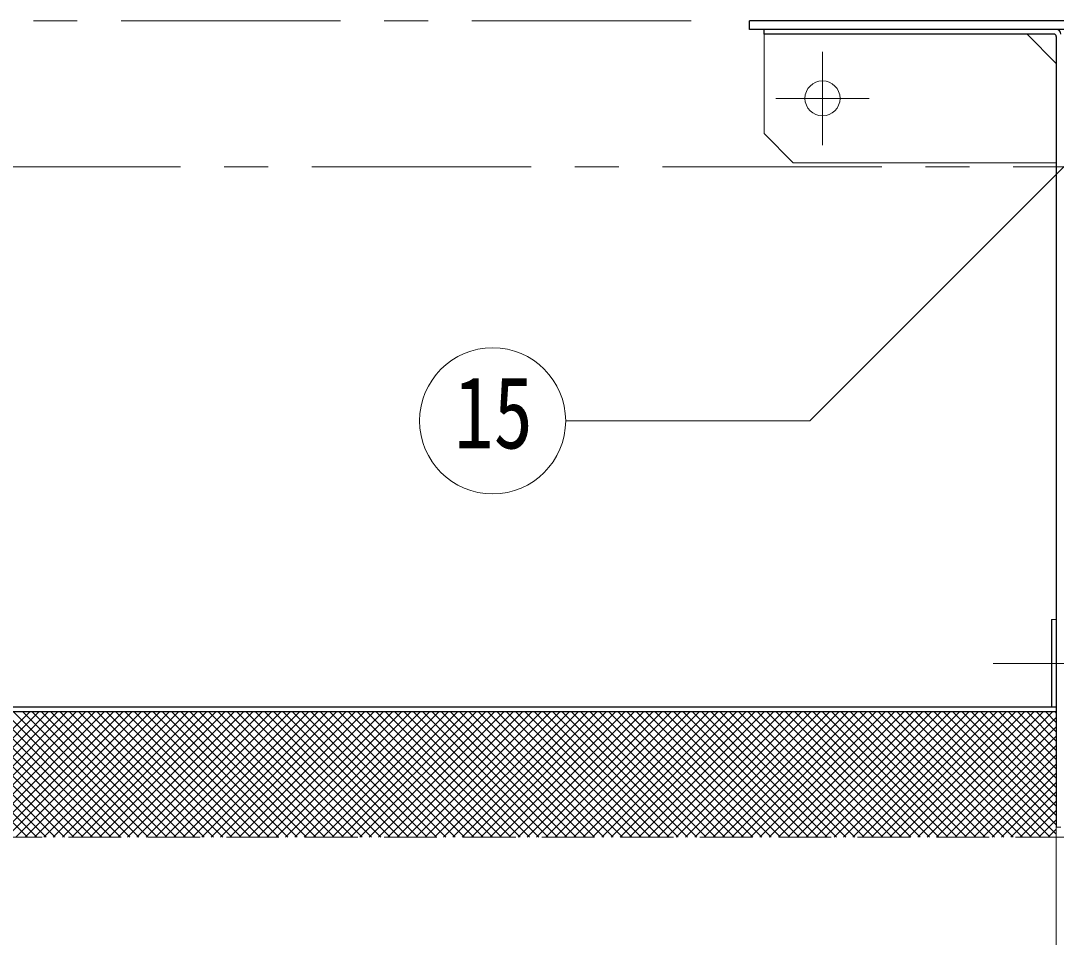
# Model space of a CAD drawing. Units: millimetres at full size, sheet at 1:15; details may follow other scales. Extents: x -3171 to 2904, y -2098 to 2117.
# Drawn here: x -2184.8 to -1830.4, y -674.2 to -360.4 of the extents above; entities that cross this region are included whole.
import ezdxf
from ezdxf.enums import TextEntityAlignment as Align

# ---------------------------------------------------------------- set-up
doc = ezdxf.new("R2010")
doc.units = ezdxf.units.MM
doc.header["$LTSCALE"] = 15
doc.linetypes.add('CHAIN1', pattern=[8, 5, -1, 1, -1])
doc.linetypes.add('DASHED1', pattern=[1.8, 1.2, -0.6])
doc.layers.add('0-0_ﾚｲﾔ1', color=4, linetype='Continuous', lineweight=9)
doc.styles.add('ＭＳ ゴシック', font='')
doc.styles.get('ＭＳ ゴシック').set_extended_font_data('MS Gothic')

msp = doc.modelspace()

# ---------------------------------------------------------------- linework, layer by layer
at = {"layer": '0-0_ﾚｲﾔ1', "linetype": 'CHAIN1'}
for p, q in [((-1955.38, -360.45), (-2895.38, -360.45)), ((-1910.38, -403.05), (-1910.38, -371.05)), ((-1894.38, -387.05), (-1926.38, -387.05)), ((-1530.13, -410.45), (-2765.38, -410.45)), ((-1808.78, -580.45), (-1851.98, -580.45))]:
    msp.add_line(p, q, dxfattribs=at)
at = {"layer": '0-0_ﾚｲﾔ1', "color": 5, "lineweight": 25}
for p, q in [((-1935.38, -363.45), (-1935.38, -360.45)), ((-1778.38, -360.45), (-1935.38, -360.45)), ((-1779.88, -363.45), (-1935.38, -363.45)), ((-1930.38, -365.05), (-1930.38, -363.45)), ((-1831.18, -365.05), (-1930.38, -365.05)), ((-1830.38, -365.85), (-1830.38, -636.45)), ((-1831.98, -565.45), (-1831.98, -595.45)), ((-1830.38, -595.45), (-2430.38, -595.45)), ((-1830.38, -597.05), (-2428.78, -597.05))]:
    msp.add_line(p, q, dxfattribs=at)
at = {"layer": '0-0_ﾚｲﾔ1', "color": 7, "lineweight": 18}
for p, q in [((-1930.38, -365.05), (-1930.38, -399.05)), ((-1840.38, -365.05), (-1830.38, -375.05)), ((-1786.18, -368.83), (-1914.76, -497.41)), ((-1930.38, -399.05), (-1920.38, -409.05)), ((-1920.38, -409.05), (-1830.38, -409.05)), ((-1914.76, -497.41), (-1998.27, -497.41)), ((-1830.38, -565.45), (-1831.98, -565.45)), ((-1828.78, -636.45), (-1830.38, -636.45)), ((-1830.38, -636.45), (-1830.38, -784.45))]:
    msp.add_line(p, q, dxfattribs=at)
at = {"layer": '0-0_ﾚｲﾔ1'}
for p, q in [((-2225.36, -597.05), (-2182.46, -639.95)), ((-2224.58, -639.95), (-2181.68, -597.05)), ((-2222.18, -597.05), (-2179.28, -639.95)), ((-2221.4, -639.95), (-2178.5, -597.05)), ((-2219, -597.05), (-2176.1, -639.95)), ((-2218.22, -639.95), (-2175.32, -597.05)), ((-2215.82, -597.05), (-2172.92, -639.95)), ((-2215.03, -639.95), (-2172.13, -597.05)), ((-2212.63, -597.05), (-2169.73, -639.95)), ((-2211.85, -639.95), (-2168.95, -597.05)), ((-2209.45, -597.05), (-2166.55, -639.95)), ((-2208.67, -639.95), (-2165.77, -597.05)), ((-2206.27, -597.05), (-2163.37, -639.95)), ((-2205.49, -639.95), (-2162.59, -597.05)), ((-2203.09, -597.05), (-2160.19, -639.95)), ((-2202.31, -639.95), (-2159.41, -597.05)), ((-2199.91, -597.05), (-2157.01, -639.95)), ((-2199.12, -639.95), (-2156.22, -597.05)), ((-2196.72, -597.05), (-2153.82, -639.95)), ((-2195.94, -639.95), (-2153.04, -597.05)), ((-2193.54, -597.05), (-2150.64, -639.95)), ((-2192.76, -639.95), (-2149.86, -597.05)), ((-2190.36, -597.05), (-2147.46, -639.95)), ((-2189.58, -639.95), (-2146.68, -597.05)), ((-2187.18, -597.05), (-2144.28, -639.95)), ((-2186.4, -639.95), (-2143.5, -597.05)), ((-2184, -597.05), (-2141.1, -639.95)), ((-2183.22, -639.95), (-2140.32, -597.05)), ((-2180.81, -597.05), (-2137.91, -639.95)), ((-2180.03, -639.95), (-2137.13, -597.05)), ((-2177.63, -597.05), (-2134.73, -639.95)), ((-2176.85, -639.95), (-2133.95, -597.05)), ((-2174.45, -597.05), (-2131.55, -639.95)), ((-2173.67, -639.95), (-2130.77, -597.05)), ((-2171.27, -597.05), (-2128.37, -639.95)), ((-2170.49, -639.95), (-2127.59, -597.05)), ((-2168.09, -597.05), (-2125.19, -639.95)), ((-2167.31, -639.95), (-2124.41, -597.05)), ((-2164.9, -597.05), (-2122, -639.95)), ((-2164.12, -639.95), (-2121.22, -597.05)), ((-2161.72, -597.05), (-2118.82, -639.95)), ((-2160.94, -639.95), (-2118.04, -597.05)), ((-2158.54, -597.05), (-2115.64, -639.95)), ((-2157.76, -639.95), (-2114.86, -597.05)), ((-2155.36, -597.05), (-2112.46, -639.95)), ((-2154.58, -639.95), (-2111.68, -597.05)), ((-2152.18, -597.05), (-2109.28, -639.95)), ((-2151.4, -639.95), (-2108.5, -597.05)), ((-2148.99, -597.05), (-2106.09, -639.95)), ((-2148.21, -639.95), (-2105.31, -597.05)), ((-2145.81, -597.05), (-2102.91, -639.95)), ((-2145.03, -639.95), (-2102.13, -597.05)), ((-2142.63, -597.05), (-2099.73, -639.95)), ((-2141.85, -639.95), (-2098.95, -597.05)), ((-2139.45, -597.05), (-2096.55, -639.95)), ((-2138.67, -639.95), (-2095.77, -597.05)), ((-2136.27, -597.05), (-2093.37, -639.95)), ((-2135.49, -639.95), (-2092.59, -597.05)), ((-2133.08, -597.05), (-2090.18, -639.95)), ((-2132.3, -639.95), (-2089.4, -597.05)), ((-2129.9, -597.05), (-2087, -639.95)), ((-2129.12, -639.95), (-2086.22, -597.05)), ((-2126.72, -597.05), (-2083.82, -639.95)), ((-2125.94, -639.95), (-2083.04, -597.05)), ((-2123.54, -597.05), (-2080.64, -639.95)), ((-2122.76, -639.95), (-2079.86, -597.05)), ((-2120.36, -597.05), (-2077.46, -639.95)), ((-2119.58, -639.95), (-2076.68, -597.05)), ((-2117.17, -597.05), (-2074.27, -639.95)), ((-2116.39, -639.95), (-2073.49, -597.05)), ((-2113.99, -597.05), (-2071.09, -639.95)), ((-2113.21, -639.95), (-2070.31, -597.05)), ((-2110.81, -597.05), (-2067.91, -639.95)), ((-2110.03, -639.95), (-2067.13, -597.05)), ((-2107.63, -597.05), (-2064.73, -639.95)), ((-2106.85, -639.95), (-2063.95, -597.05)), ((-2104.45, -597.05), (-2061.55, -639.95)), ((-2103.67, -639.95), (-2060.77, -597.05)), ((-2101.26, -597.05), (-2058.36, -639.95)), ((-2100.48, -639.95), (-2057.58, -597.05)), ((-2098.08, -597.05), (-2055.18, -639.95)), ((-2097.3, -639.95), (-2054.4, -597.05)), ((-2094.9, -597.05), (-2052, -639.95)), ((-2094.12, -639.95), (-2051.22, -597.05)), ((-2091.72, -597.05), (-2048.82, -639.95)), ((-2090.94, -639.95), (-2048.04, -597.05)), ((-2088.54, -597.05), (-2045.64, -639.95)), ((-2087.76, -639.95), (-2044.86, -597.05)), ((-2085.36, -597.05), (-2042.46, -639.95)), ((-2084.57, -639.95), (-2041.67, -597.05)), ((-2082.17, -597.05), (-2039.27, -639.95)), ((-2081.39, -639.95), (-2038.49, -597.05)), ((-2078.99, -597.05), (-2036.09, -639.95)), ((-2078.21, -639.95), (-2035.31, -597.05)), ((-2075.81, -597.05), (-2032.91, -639.95)), ((-2075.03, -639.95), (-2032.13, -597.05)), ((-2072.63, -597.05), (-2029.73, -639.95)), ((-2071.85, -639.95), (-2028.95, -597.05)), ((-2069.45, -597.05), (-2026.55, -639.95)), ((-2068.66, -639.95), (-2025.76, -597.05)), ((-2066.26, -597.05), (-2023.36, -639.95)), ((-2065.48, -639.95), (-2022.58, -597.05)), ((-2063.08, -597.05), (-2020.18, -639.95)), ((-2062.3, -639.95), (-2019.4, -597.05)), ((-2059.9, -597.05), (-2017, -639.95)), ((-2059.12, -639.95), (-2016.22, -597.05)), ((-2056.72, -597.05), (-2013.82, -639.95)), ((-2055.94, -639.95), (-2013.04, -597.05)), ((-2053.54, -597.05), (-2010.64, -639.95)), ((-2052.75, -639.95), (-2009.85, -597.05)), ((-2050.35, -597.05), (-2007.45, -639.95)), ((-2049.57, -639.95), (-2006.67, -597.05)), ((-2047.17, -597.05), (-2004.27, -639.95)), ((-2046.39, -639.95), (-2003.49, -597.05)), ((-2043.99, -597.05), (-2001.09, -639.95)), ((-2043.21, -639.95), (-2000.31, -597.05)), ((-2040.81, -597.05), (-1997.91, -639.95)), ((-2040.03, -639.95), (-1997.13, -597.05)), ((-2037.63, -597.05), (-1994.73, -639.95)), ((-2036.84, -639.95), (-1993.94, -597.05)), ((-2034.44, -597.05), (-1991.54, -639.95)), ((-2033.66, -639.95), (-1990.76, -597.05)), ((-2031.26, -597.05), (-1988.36, -639.95)), ((-2030.48, -639.95), (-1987.58, -597.05)), ((-2028.08, -597.05), (-1985.18, -639.95)), ((-2027.3, -639.95), (-1984.4, -597.05)), ((-2024.9, -597.05), (-1982, -639.95)), ((-2024.12, -639.95), (-1981.22, -597.05)), ((-2021.72, -597.05), (-1978.82, -639.95)), ((-2020.93, -639.95), (-1978.03, -597.05)), ((-2018.53, -597.05), (-1975.63, -639.95)), ((-2017.75, -639.95), (-1974.85, -597.05)), ((-2015.35, -597.05), (-1972.45, -639.95)), ((-2014.57, -639.95), (-1971.67, -597.05)), ((-2012.17, -597.05), (-1969.27, -639.95)), ((-2011.39, -639.95), (-1968.49, -597.05)), ((-2008.99, -597.05), (-1966.09, -639.95)), ((-2008.21, -639.95), (-1965.31, -597.05)), ((-2005.81, -597.05), (-1962.91, -639.95)), ((-2005.02, -639.95), (-1962.12, -597.05)), ((-2002.62, -597.05), (-1959.72, -639.95)), ((-2001.84, -639.95), (-1958.94, -597.05)), ((-1999.44, -597.05), (-1956.54, -639.95)), ((-1998.66, -639.95), (-1955.76, -597.05)), ((-1996.26, -597.05), (-1953.36, -639.95)), ((-1995.48, -639.95), (-1952.58, -597.05)), ((-1993.08, -597.05), (-1950.18, -639.95)), ((-1992.3, -639.95), (-1949.4, -597.05)), ((-1989.9, -597.05), (-1947, -639.95)), ((-1989.11, -639.95), (-1946.21, -597.05)), ((-1986.71, -597.05), (-1943.81, -639.95)), ((-1985.93, -639.95), (-1943.03, -597.05)), ((-1983.53, -597.05), (-1940.63, -639.95)), ((-1982.75, -639.95), (-1939.85, -597.05)), ((-1980.35, -597.05), (-1937.45, -639.95)), ((-1979.57, -639.95), (-1936.67, -597.05)), ((-1977.17, -597.05), (-1934.27, -639.95)), ((-1976.39, -639.95), (-1933.49, -597.05)), ((-1973.99, -597.05), (-1931.09, -639.95)), ((-1973.2, -639.95), (-1930.3, -597.05)), ((-1970.8, -597.05), (-1927.9, -639.95)), ((-1970.02, -639.95), (-1927.12, -597.05)), ((-1967.62, -597.05), (-1924.72, -639.95)), ((-1966.84, -639.95), (-1923.94, -597.05)), ((-1964.44, -597.05), (-1921.54, -639.95)), ((-1963.66, -639.95), (-1920.76, -597.05)), ((-1961.26, -597.05), (-1918.36, -639.95)), ((-1960.48, -639.95), (-1917.58, -597.05)), ((-1958.08, -597.05), (-1915.18, -639.95)), ((-1957.29, -639.95), (-1914.39, -597.05)), ((-1954.89, -597.05), (-1911.99, -639.95)), ((-1954.11, -639.95), (-1911.21, -597.05)), ((-1951.71, -597.05), (-1908.81, -639.95)), ((-1950.93, -639.95), (-1908.03, -597.05)), ((-1948.53, -597.05), (-1905.63, -639.95)), ((-1947.75, -639.95), (-1904.85, -597.05)), ((-1945.35, -597.05), (-1902.45, -639.95)), ((-1944.57, -639.95), (-1901.67, -597.05)), ((-1942.17, -597.05), (-1899.27, -639.95)), ((-1941.38, -639.95), (-1898.48, -597.05)), ((-1938.98, -597.05), (-1896.08, -639.95)), ((-1938.2, -639.95), (-1895.3, -597.05)), ((-1935.8, -597.05), (-1892.9, -639.95)), ((-1935.02, -639.95), (-1892.12, -597.05)), ((-1932.62, -597.05), (-1889.72, -639.95)), ((-1931.84, -639.95), (-1888.94, -597.05)), ((-1929.44, -597.05), (-1886.54, -639.95)), ((-1928.66, -639.95), (-1885.76, -597.05)), ((-1926.26, -597.05), (-1883.36, -639.95)), ((-1925.47, -639.95), (-1882.57, -597.05)), ((-1923.07, -597.05), (-1880.17, -639.95)), ((-1922.29, -639.95), (-1879.39, -597.05)), ((-1919.89, -597.05), (-1876.99, -639.95)), ((-1919.11, -639.95), (-1876.21, -597.05)), ((-1916.71, -597.05), (-1873.81, -639.95)), ((-1915.93, -639.95), (-1873.03, -597.05)), ((-1913.53, -597.05), (-1870.63, -639.95)), ((-1912.75, -639.95), (-1869.85, -597.05)), ((-1910.35, -597.05), (-1867.45, -639.95)), ((-1909.56, -639.95), (-1866.66, -597.05)), ((-1907.16, -597.05), (-1864.26, -639.95)), ((-1906.38, -639.95), (-1863.48, -597.05)), ((-1903.98, -597.05), (-1861.08, -639.95)), ((-1903.2, -639.95), (-1860.3, -597.05)), ((-1900.8, -597.05), (-1857.9, -639.95)), ((-1900.02, -639.95), (-1857.12, -597.05)), ((-1897.62, -597.05), (-1854.72, -639.95)), ((-1896.84, -639.95), (-1853.94, -597.05)), ((-1894.44, -597.05), (-1851.54, -639.95)), ((-1893.65, -639.95), (-1850.75, -597.05)), ((-1891.25, -597.05), (-1848.35, -639.95)), ((-1890.47, -639.95), (-1847.57, -597.05)), ((-1888.07, -597.05), (-1845.17, -639.95)), ((-1887.29, -639.95), (-1844.39, -597.05)), ((-1884.89, -597.05), (-1841.99, -639.95)), ((-1884.11, -639.95), (-1841.21, -597.05)), ((-1881.71, -597.05), (-1838.81, -639.95)), ((-1880.93, -639.95), (-1838.03, -597.05)), ((-1878.53, -597.05), (-1835.63, -639.95)), ((-1877.74, -639.95), (-1834.84, -597.05)), ((-1875.34, -597.05), (-1832.44, -639.95)), ((-1874.56, -639.95), (-1831.66, -597.05)), ((-1872.16, -597.05), (-1830.38, -638.83)), ((-1868.98, -597.05), (-1830.38, -635.65)), ((-1865.8, -597.05), (-1830.38, -632.47)), ((-1862.62, -597.05), (-1830.38, -629.29)), ((-1859.43, -597.05), (-1830.38, -626.11)), ((-1856.25, -597.05), (-1830.38, -622.92)), ((-1853.07, -597.05), (-1830.38, -619.74)), ((-1849.89, -597.05), (-1830.38, -616.56)), ((-1846.71, -597.05), (-1830.38, -613.38)), ((-1843.52, -597.05), (-1830.38, -610.2)), ((-1840.34, -597.05), (-1830.38, -607.01)), ((-1837.16, -597.05), (-1830.38, -603.83)), ((-1833.98, -597.05), (-1830.38, -600.65)), ((-1830.8, -597.05), (-1830.38, -597.47)), ((-1871.38, -639.95), (-1830.38, -598.96)), ((-1868.2, -639.95), (-1830.38, -602.14)), ((-1865.02, -639.95), (-1830.38, -605.32)), ((-1861.84, -639.95), (-1830.38, -608.5)), ((-1858.65, -639.95), (-1830.38, -611.68)), ((-1855.47, -639.95), (-1830.38, -614.87)), ((-1852.29, -639.95), (-1830.38, -618.05)), ((-1849.11, -639.95), (-1830.38, -621.23)), ((-1845.93, -639.95), (-1830.38, -624.41)), ((-1842.74, -639.95), (-1830.38, -627.59)), ((-1839.56, -639.95), (-1830.38, -630.78)), ((-1836.38, -639.95), (-1830.38, -633.96)), ((-1833.2, -639.95), (-1830.38, -637.14))]:
    msp.add_line(p, q, dxfattribs=at)
at = {"layer": '0-0_ﾚｲﾔ1', "linetype": 'DASHED1'}
msp.add_line((-1826.38, -639.95), (-2480.38, -639.95), dxfattribs=at)
at = {"layer": '0-0_ﾚｲﾔ1', "color": 7, "lineweight": 18}
for centre, radius in [((-1910.38, -387.05), 6), ((-2023.27, -497.41), 25)]:
    msp.add_circle(centre, radius, dxfattribs=at)
at = {"layer": '0-0_ﾚｲﾔ1', "color": 5, "lineweight": 25}
for centre, radius in [((-1830.38, -365.05), 1.6), ((-1831.18, -365.85), 0.8)]:
    msp.add_arc(centre, radius, 0, 90, dxfattribs=at)

# ---------------------------------------------------------------- texts
at = {"layer": '0-0_ﾚｲﾔ1', "color": 7, "style": 'ＭＳ ゴシック', "width": 0.8}
msp.add_text('15', height=24.74, dxfattribs=at).set_placement((-2036.4, -514.28), align=Align.BOTTOM_LEFT)

doc.saveas('drawing.dxf')
